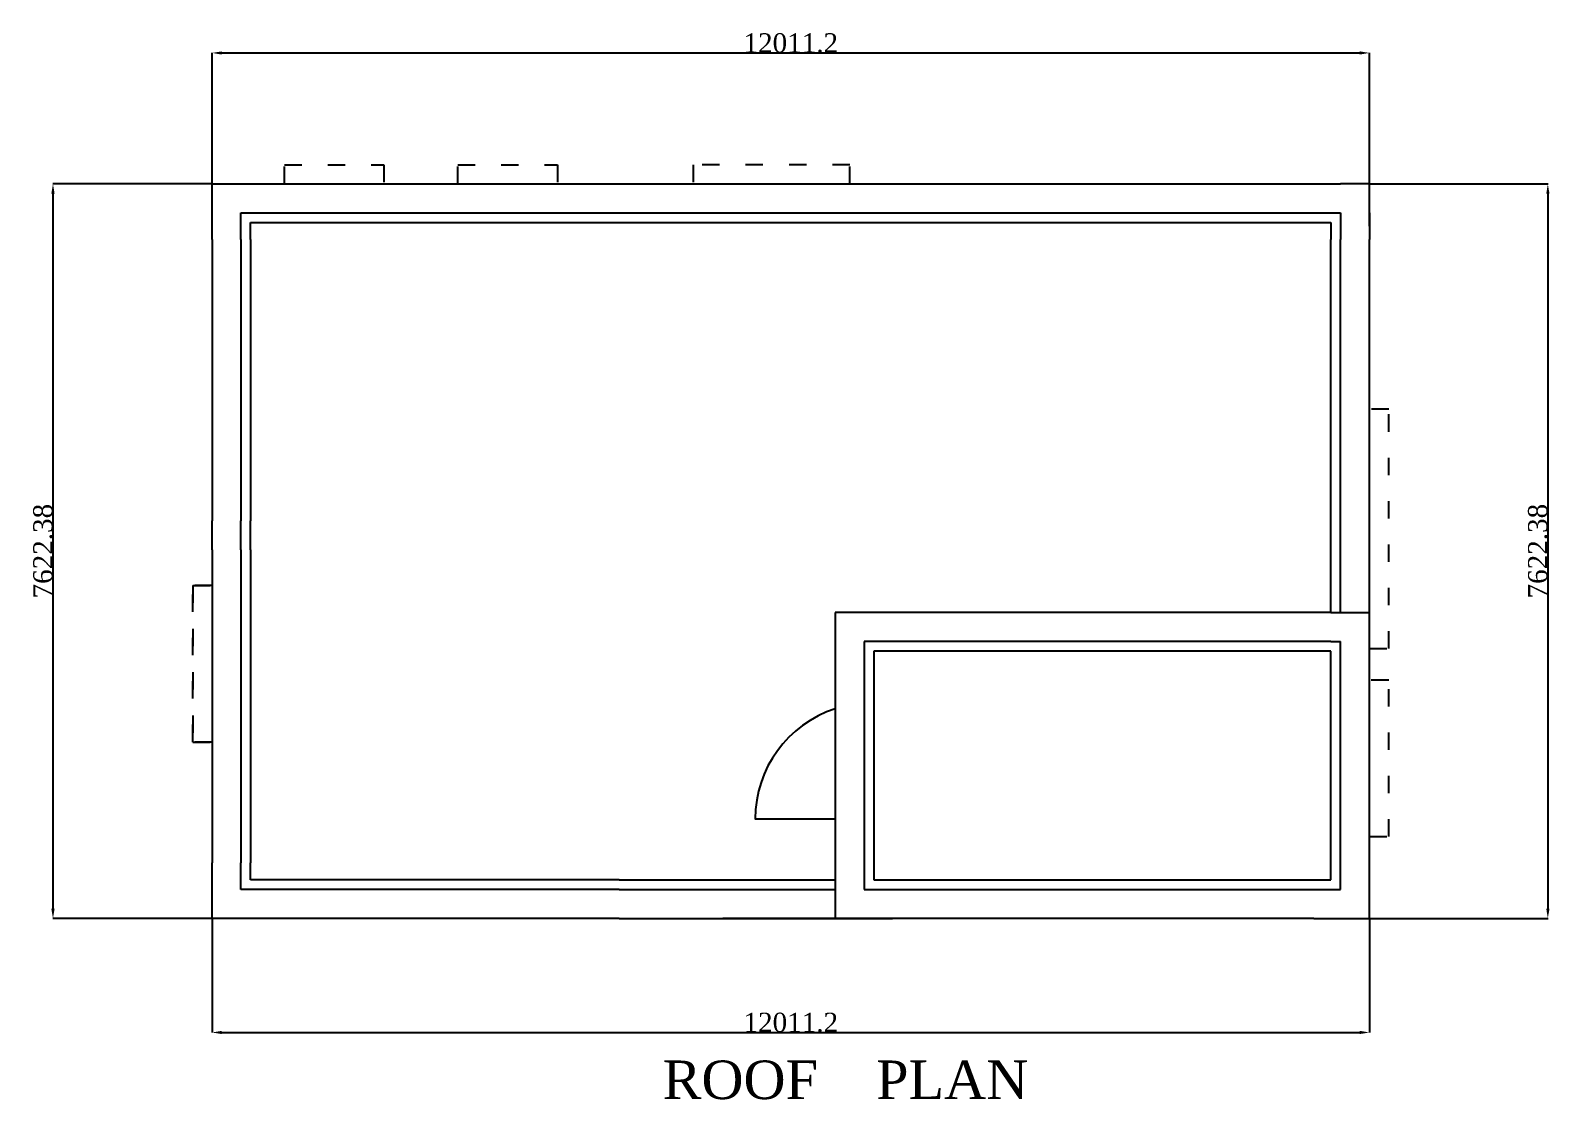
# Model space of a CAD drawing. Header units: millimetres. Extents: x -37331 to 3514287431, y -97281 to -32589.
# Drawn here: x -37118 to -21342, y -67696 to -56599 of the extents above; entities that cross this region are included whole.
import ezdxf

# ---------------------------------------------------------------- set-up
doc = ezdxf.new("R2010")
doc.units = ezdxf.units.MM
doc.header["$LTSCALE"] = 15
doc.linetypes.add('ACAD_ISO03W100', pattern=[30, 12, -18])
for name, color, linetype in [('dhassed', 21, 'ACAD_ISO03W100'), ('dimension', 60, 'Continuous'), ('doors', 130, 'Continuous'), ('plan', 240, 'Continuous'), ('WHITE', 7, 'Continuous')]:
    doc.layers.add(name, color=color, linetype=linetype)
doc.styles.get("Standard").update_dxf_attribs({"font": 'times.ttf', "height": 200})
doc.dimstyles.new('ISO-25', dxfattribs={"dimtxt": 2.5, "dimasz": 2.5, "dimexe": 1.25, "dimexo": 0.625, "dimtad": 1, "dimtxsty": 'Standard', "dimcen": 2.5, "dimadec": 0, "dimazin": 0, "dimtfac": 1, "dimtmove": 0, "dimatfit": 3, "dimfxl": 1, "dimarcsym": 0})

# ---------------------------------------------------------------- blocks, each defined once
blk = doc.blocks.new('*D44')
at = {"layer": 'Defpoints', "color": 0, "transparency": 16777216}
for p in [(-23222, -58193), (-23222, -65816), (-21371, -65816)]:
    blk.add_point(p, dxfattribs=at)
at = {"layer": 'dimension', "color": 0, "lineweight": -2, "transparency": 16777216}
for p, q in [((-23221, -58193), (-21369, -58193)), ((-21371, -58293), (-21371, -65716)), ((-23221, -65816), (-21369, -65816))]:
    blk.add_line(p, q, dxfattribs=at)
at = {"layer": 'dimension', "color": 0, "transparency": 16777216}
for points in [[(-21387, -58293), (-21354, -58293), (-21371, -58193)], [(-21387, -65716), (-21354, -65716), (-21371, -65816)]]:
    blk.add_solid(points, dxfattribs=at)
at = {"layer": 'dimension', "color": 0, "transparency": 16777216, "insert": (-21474, -62004), "char_height": 200, "attachment_point": 5, "rotation": 90}
blk.add_mtext('7622.38', dxfattribs=at)
blk = doc.blocks.new('*D45')
at = {"layer": 'Defpoints', "color": 0, "transparency": 16777216}
for p in [(-35233, -65816), (-23222, -65816), (-23222, -67000)]:
    blk.add_point(p, dxfattribs=at)
at = {"layer": 'dimension', "color": 0, "lineweight": -2, "transparency": 16777216}
for p, q in [((-35233, -65816), (-35233, -67001)), ((-23222, -65816), (-23222, -67001)), ((-35133, -67000), (-23322, -67000))]:
    blk.add_line(p, q, dxfattribs=at)
at = {"layer": 'dimension', "color": 0, "transparency": 16777216}
for points in [[(-35133, -66983), (-35133, -67016), (-35233, -67000)], [(-23322, -66983), (-23322, -67016), (-23222, -67000)]]:
    blk.add_solid(points, dxfattribs=at)
at = {"layer": 'dimension', "color": 0, "transparency": 16777216, "insert": (-29227, -66897), "char_height": 200, "attachment_point": 5}
blk.add_mtext('12011.2', dxfattribs=at)
blk = doc.blocks.new('*D46')
at = {"layer": 'Defpoints', "color": 0, "transparency": 16777216}
for p in [(-35233, -58193), (-36884, -65816), (-35233, -65816)]:
    blk.add_point(p, dxfattribs=at)
at = {"layer": 'dimension', "color": 0, "lineweight": -2, "transparency": 16777216}
for p, q in [((-35233, -58193), (-36885, -58193)), ((-36884, -58293), (-36884, -65716)), ((-35233, -65816), (-36885, -65816))]:
    blk.add_line(p, q, dxfattribs=at)
at = {"layer": 'dimension', "color": 0, "transparency": 16777216}
for points in [[(-36901, -58293), (-36867, -58293), (-36884, -58193)], [(-36901, -65716), (-36867, -65716), (-36884, -65816)]]:
    blk.add_solid(points, dxfattribs=at)
at = {"layer": 'dimension', "color": 0, "transparency": 16777216, "insert": (-36987, -62004), "char_height": 200, "attachment_point": 5, "rotation": 90}
blk.add_mtext('7622.38', dxfattribs=at)
blk = doc.blocks.new('*D47')
at = {"layer": 'Defpoints', "color": 0, "transparency": 16777216}
for p in [(-23222, -56833), (-35233, -58193), (-23222, -58193)]:
    blk.add_point(p, dxfattribs=at)
at = {"layer": 'dimension', "color": 0, "lineweight": -2, "transparency": 16777216}
for p, q in [((-35233, -58193), (-35233, -56832)), ((-35133, -56833), (-23322, -56833)), ((-23222, -58193), (-23222, -56832))]:
    blk.add_line(p, q, dxfattribs=at)
at = {"layer": 'dimension', "color": 0, "transparency": 16777216}
for points in [[(-35133, -56817), (-35133, -56850), (-35233, -56833)], [(-23322, -56817), (-23322, -56850), (-23222, -56833)]]:
    blk.add_solid(points, dxfattribs=at)
at = {"layer": 'dimension', "color": 0, "transparency": 16777216, "insert": (-29227, -56731), "char_height": 200, "attachment_point": 5}
blk.add_mtext('12011.2', dxfattribs=at)

msp = doc.modelspace()

# ---------------------------------------------------------------- linework, layer by layer
at = {"layer": 'dhassed'}
for p, q in [((-23021.542, -60531.733), (-23221.542, -60531.733)), ((-23021.542, -63014.058), (-23021.542, -60531.733)), ((-23221.542, -63014.058), (-23021.542, -63014.058))]:
    msp.add_line(p, q, dxfattribs=at)
at = {"layer": 'dhassed', "linetype": 'ACAD_ISO03W100'}
for p, q in [((-35432.019, -63984.927), (-35431.681, -62360.101)), ((-35431.681, -62360.101), (-35432.019, -63984.927)), ((-35431.681, -62360.101), (-35232.742, -62360.142)), ((-35232.742, -62360.142), (-35431.681, -62360.101)), ((-34932.019, -62360.205), (-34932.742, -62360.205)), ((-34932.742, -62360.205), (-34932.019, -62360.205)), ((-35432.019, -63984.927), (-35232.742, -63984.927)), ((-35232.742, -63984.927), (-35432.019, -63984.927)), ((-34932.019, -63984.927), (-34932.742, -63984.927)), ((-34932.742, -63984.927), (-34932.019, -63984.927))]:
    msp.add_line(p, q, dxfattribs=at)
for points in [[(-34482.845, -58193.274), (-34482.845, -57993.274), (-33449.789, -57993.274), (-33449.789, -58193.274)], [(-32682.845, -58193.274), (-32682.845, -57993.274), (-31649.789, -57993.274), (-31649.789, -58193.274)], [(-28615.607, -58193.275), (-28615.607, -57993.275), (-30240.433, -57993.613), (-30240.392, -58193.275)], [(-23521.542, -63341.951), (-23522.265, -63341.951)], [(-23221.542, -64966.673), (-23022.265, -64966.673), (-23022.603, -63341.847), (-23221.542, -63341.888)], [(-23522.265, -64966.673), (-23521.542, -64966.673)]]:
    msp.add_lwpolyline(points, dxfattribs=at)
at = {"layer": 'doors'}
msp.add_lwpolyline([(-28766.465, -63639.689, 0.32497075), (-29595.856, -64781.026), (-28766.465, -64781.026)], format="xyb", dxfattribs=at)
at = {"layer": 'plan'}
for p, q in [((-35232.742, -58493.274), (-35232.742, -58193.274)), ((-35232.742, -58193.274), (-34932.742, -58193.274)), ((-34932.742, -58193.274), (-34482.845, -58193.274)), ((-34632.742, -58193.274), (-31457.595, -58193.274)), ((-31457.595, -58193.274), (-31157.595, -58193.274)), ((-31157.595, -58193.274), (-28545.243, -58193.275)), ((-28545.243, -58193.275), (-23521.542, -58193.275)), ((-23221.542, -58193.275), (-23521.542, -58193.275)), ((-23221.542, -58630.775), (-23221.542, -58193.275)), ((-35232.742, -58768.276), (-35232.742, -58493.274)), ((-34932.742, -58768.276), (-34932.742, -58493.274)), ((-34932.742, -58493.274), (-34482.845, -58493.274)), ((-34632.742, -58493.274), (-31457.595, -58493.274)), ((-31457.595, -58493.274), (-31157.595, -58493.274)), ((-31157.595, -58493.274), (-28545.243, -58493.275)), ((-28545.243, -58493.275), (-23521.542, -58493.275)), ((-23521.542, -58493.275), (-23521.542, -58768.276)), ((-23221.542, -58493.275), (-23221.542, -58768.276)), ((-34832.742, -58593.274), (-34482.845, -58593.274)), ((-34832.742, -58768.276), (-34832.742, -58593.274)), ((-34632.742, -58593.274), (-31457.595, -58593.274)), ((-31457.595, -58593.274), (-31157.595, -58593.274)), ((-31157.595, -58593.274), (-28545.243, -58593.275)), ((-28545.243, -58593.275), (-23621.542, -58593.275)), ((-23621.542, -58593.275), (-23621.542, -58768.276)), ((-35232.742, -58768.276), (-35232.742, -61689.882)), ((-34932.742, -58768.276), (-34932.742, -61689.882)), ((-34832.742, -58768.276), (-34832.742, -61689.882)), ((-23621.542, -61689.882), (-23621.542, -58768.276)), ((-23521.542, -61689.882), (-23521.542, -58768.276)), ((-23221.542, -61689.882), (-23221.542, -58768.276)), ((-35232.742, -61989.882), (-35232.742, -61689.882)), ((-34932.742, -61989.882), (-34932.742, -61689.882)), ((-34832.742, -61989.882), (-34832.742, -61689.882)), ((-23621.542, -61989.882), (-23621.542, -61689.882)), ((-23521.542, -61989.882), (-23521.542, -61689.882)), ((-23221.542, -61989.882), (-23221.542, -61689.882)), ((-35232.742, -61989.882), (-35232.742, -65240.651)), ((-34932.742, -61989.882), (-34932.742, -65240.651)), ((-34832.742, -61989.882), (-34832.742, -65240.651)), ((-23621.542, -62640.651), (-23621.542, -61989.882)), ((-23521.542, -62640.651), (-23521.542, -61989.882)), ((-23221.542, -62940.651), (-23221.542, -61989.882)), ((-28466.465, -62640.651), (-28766.465, -62640.651)), ((-28766.465, -62640.651), (-28766.465, -65815.651)), ((-23621.542, -62640.651), (-28466.465, -62640.651)), ((-23621.542, -62640.651), (-23221.542, -62640.651)), ((-23621.542, -62940.651), (-28466.465, -62940.651)), ((-28466.465, -62940.651), (-28466.465, -65515.651)), ((-23621.542, -62940.651), (-23521.542, -62940.651)), ((-23521.542, -65515.651), (-23521.542, -62940.651)), ((-23221.542, -63240.651), (-23221.542, -62940.651)), ((-23621.542, -63040.651), (-28366.465, -63040.651)), ((-28366.465, -63040.651), (-28366.465, -65415.651)), ((-23621.542, -65415.651), (-23621.542, -63040.651)), ((-23221.542, -65240.651), (-23221.542, -63240.651)), ((-34932.742, -64312.891), (-34932.742, -65240.651)), ((-35232.742, -65515.651), (-35232.742, -65240.651)), ((-34932.742, -65515.651), (-34932.742, -65240.651)), ((-34832.742, -65415.651), (-34832.742, -65240.651)), ((-23221.542, -65815.651), (-23221.542, -65240.651)), ((-34661.08, -65415.651), (-34832.742, -65415.651)), ((-31007.742, -65415.651), (-34661.08, -65415.651)), ((-31007.742, -65415.651), (-30834.178, -65415.651)), ((-30834.178, -65415.651), (-29932.742, -65415.651)), ((-29932.742, -65415.651), (-28766.465, -65415.651)), ((-28366.465, -65415.651), (-23621.542, -65415.651)), ((-35232.742, -65815.651), (-35232.742, -65515.651)), ((-34932.742, -65515.651), (-34932.742, -65515.651)), ((-34661.08, -65515.651), (-34932.742, -65515.651)), ((-31007.742, -65515.651), (-34661.08, -65515.651)), ((-31007.742, -65515.651), (-30834.178, -65515.651)), ((-30834.178, -65515.651), (-29932.742, -65515.651)), ((-29932.742, -65515.651), (-28766.465, -65515.651)), ((-28466.465, -65515.651), (-23521.542, -65515.651)), ((-34661.08, -65815.651), (-35232.742, -65815.651)), ((-31007.742, -65815.651), (-34661.08, -65815.651)), ((-31007.742, -65815.651), (-30834.178, -65815.651)), ((-30834.178, -65815.651), (-29932.742, -65815.651)), ((-29932.742, -65815.651), (-28171.542, -65815.651)), ((-23799.88, -65815.651), (-29932.742, -65815.651)), ((-23799.88, -65815.651), (-29932.742, -65815.651)), ((-23799.88, -65815.651), (-23221.542, -65815.651))]:
    msp.add_line(p, q, dxfattribs=at)

# ---------------------------------------------------------------- texts
at = {"layer": 'WHITE', "insert": (-33972.477, -67290.436), "char_height": 400, "attachment_point": 1}
msp.add_mtext_dynamic_manual_height_columns('\\pi3415.54761;ROOF    PLAN', width=10521.07358, gutter_width=1000, heights=[0], dxfattribs=at)

# ---------------------------------------------------------------- dimensions: what is measured, and where the dimension line sits
at = {"layer": 'dimension'}
for base, p1, p2, picture, middle in [((-23221.542, -56833.423), (-35232.742, -58193.274), (-23221.542, -58193.274), '*D47', (-29227.142, -56730.53)), ((-23221.542, -66999.719), (-35232.742, -65815.651), (-23221.542, -65815.651), '*D45', (-29227.142, -66896.825))]:
    dim = msp.add_linear_dim(base=base, p1=p1, p2=p2, dimstyle='ISO-25', override={"dimtxt": 200, "dimasz": 100, "dimgap": 0.875, "dimdsep": 46, "dimcen": 2.8, "dimfrac": 2}, dxfattribs=at)
    dim.commit()
    dim.dimension.update_dxf_attribs({"geometry": picture, "text_midpoint": middle})
for base, p1, p2, picture, middle in [((-36883.995, -65815.651), (-35232.742, -58193.274), (-35232.742, -65815.651), '*D46', (-36986.889, -62004.462)), ((-21370.646, -65815.651), (-23221.542, -58193.275), (-23221.542, -65815.651), '*D44', (-21473.54, -62004.463))]:
    dim = msp.add_linear_dim(base=base, p1=p1, p2=p2, angle=90, dimstyle='ISO-25', override={"dimtxt": 200, "dimasz": 100, "dimgap": 0.875, "dimdsep": 46, "dimcen": 2.8, "dimfrac": 2}, dxfattribs=at)
    dim.commit()
    dim.dimension.update_dxf_attribs({"geometry": picture, "text_midpoint": middle})

doc.saveas('drawing.dxf')
